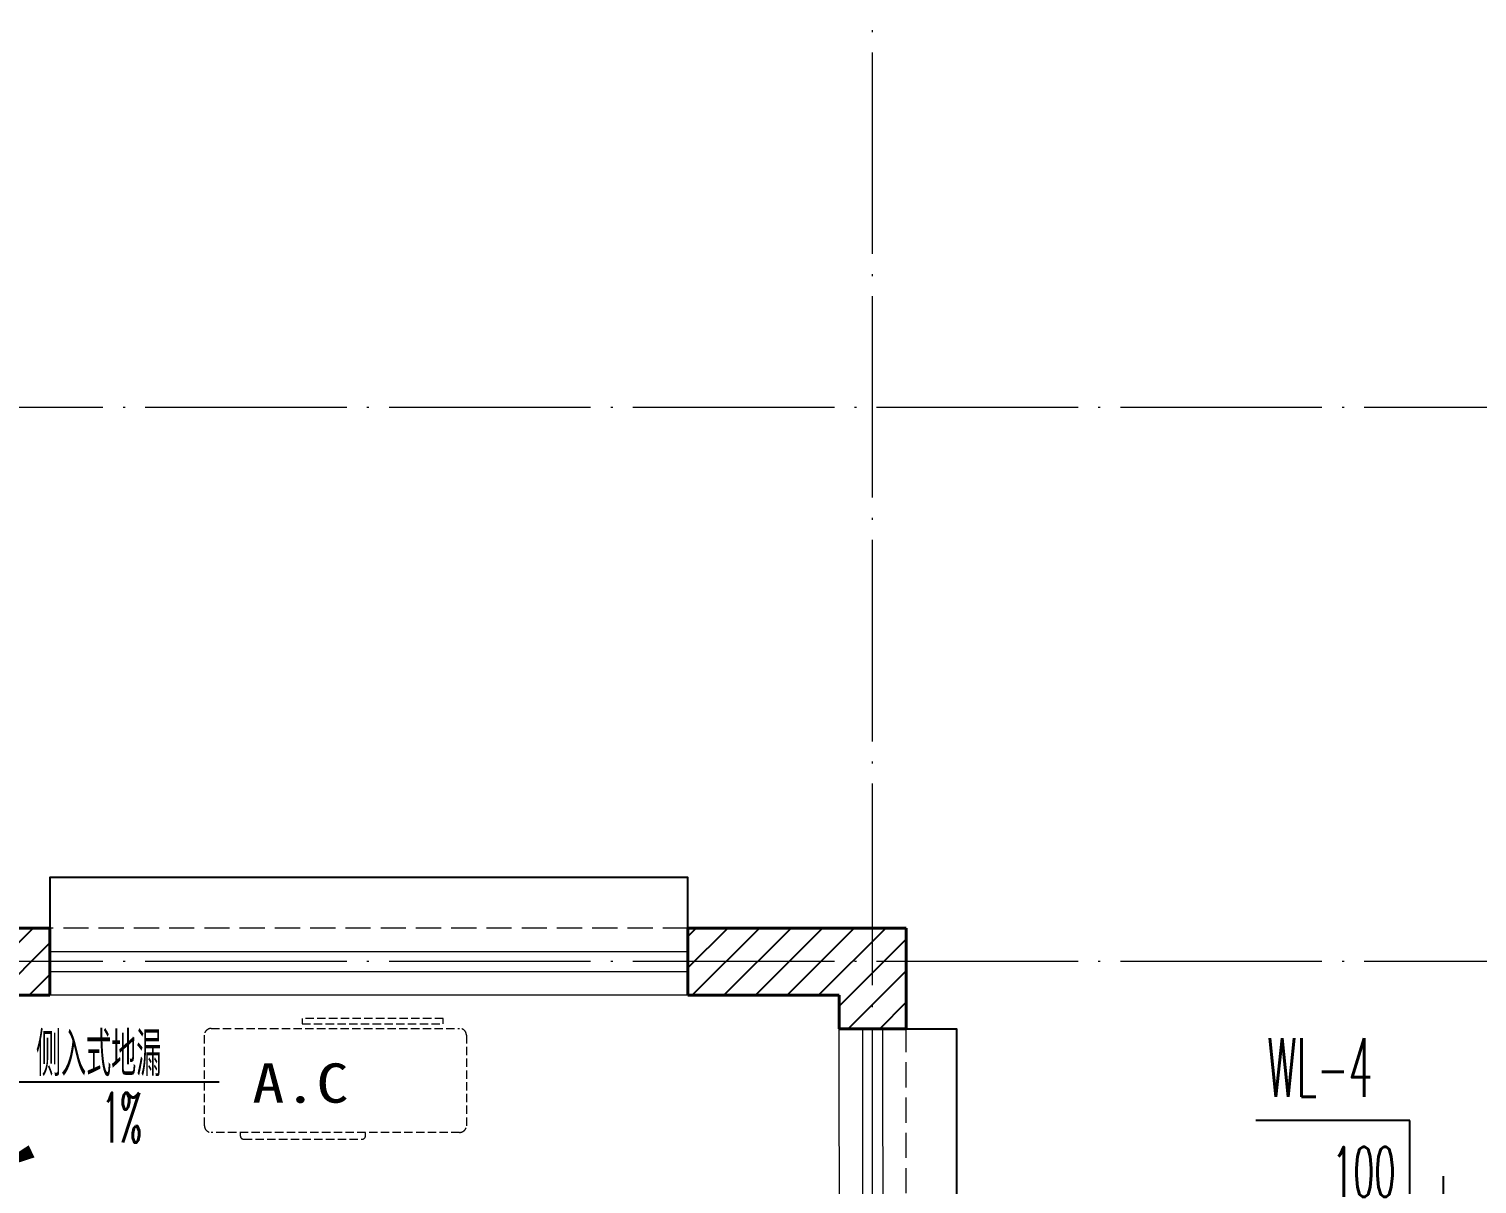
# Model space of a CAD drawing. Extents: x 27938 to 1042331, y -235042 to 1535213.
# Drawn here: x 702504 to 706817, y 144020 to 147460 of the extents above; entities that cross this region are included whole.
import ezdxf

# ---------------------------------------------------------------- set-up
doc = ezdxf.new("R2010")
doc.units = 0
doc.header["$LTSCALE"] = 1000
doc.header["$MEASUREMENT"] = 0
doc.linetypes.add('DASH', pattern=[0.35, 0.25, -0.1])
doc.linetypes.add('DOTE', pattern=[2.42, 2, -0.2, 0.02, -0.2])
for name, color, linetype in [('$RECOVER_210609100354-5', 7, 'Continuous'), ('3.5方案汇报，与郭总、侯月琴确定户型_t8$0$2020.03.04 -1安徽标准化洋房户型(UA）_t8_t8$0$看线', 154, 'Continuous'), ('DIM_污水', 3, 'Continuous'), ('TWT_DIM', 3, 'Continuous'), ('TWT_LEAD', 3, 'Continuous'), ('看线', 251, 'Continuous')]:
    doc.layers.add(name, color=color, linetype=linetype)
for name, color, linetype, lineweight in [('DOTE', 19, 'DOTE', 9), ('WALL', 9, 'Continuous', 40), ('平面-排水沟', 86, 'Continuous', 15), ('平面-栏杆', 135, 'Continuous', 15), ('平面-看线', 45, 'Continuous', 15), ('平面-空调预留孔', 173, 'Continuous', 15)]:
    doc.layers.add(name, color=color, linetype=linetype, lineweight=lineweight)
doc.styles.add('_TCH_DIM', font='SIMPLEX.shx', dxfattribs={"width": 0.6, "oblique": 10, "bigfont": 'hztxt.shx'})
doc.styles.add('_TCH_DIM_T3', font='SIMPLEX.shx', dxfattribs={"width": 0.494118, "bigfont": 'GBCBIG.shx'})
doc.styles.add('_TWT_SERIAL', font='simplex.shx', dxfattribs={"width": 0.6, "oblique": 10, "height": 3, "bigfont": 'aadri.shx'})
doc.styles.add('黑体', font='simhei.ttf')
doc.dimstyles.new('_TWT_ARCH&&50', dxfattribs={"dimtxt": 148.75, "dimasz": 50, "dimexe": 125, "dimexo": 150, "dimgap": 63.125, "dimtad": 1, "dimdec": 0, "dimzin": 0, "dimdsep": 46, "dimtxsty": '_TCH_DIM_T3', "dimblk": 'ARCHTICK', "dimcen": 0.09, "dimclrt": 7, "dimazin": 2, "dimtfac": 1, "dimtdec": 0, "dimtix": 1, "dimtmove": 2, "dimatfit": 3, "dimfxl": 1, "dimtolj": 1, "dimtzin": 0, "dimarcsym": 0})
pattern_1 = [(45, (0, 47.75), (-47.022601, 47.022601), [])]

# ---------------------------------------------------------------- blocks, each defined once
blk = doc.blocks.new('GFDGDGRDGRDG')
at = {"layer": 'DOTE', "linetype": 'DOTE', "ltscale": 0.3}
for p, q in [((598193.7, 368758.3), (598193.7, 376108.3)), ((626393.7, 374108.3), (573593.7, 374108.3)), ((626393.7, 372458.3), (573593.7, 372458.3))]:
    blk.add_line(p, q, dxfattribs=at)
blk = doc.blocks.new('gsergvr')
at = {"layer": '平面-空调预留孔', "color": 0, "linetype": 'DASH', "ltscale": 0.1}
for p, q in [((34075.4, 17176.2), (34075.4, 17166.2)), ((34448.2, 17166.2), (34448.2, 17176.2)), ((34085.4, 17156.2), (34438.2, 17156.2))]:
    blk.add_line(p, q, dxfattribs=at)
blk.add_lwpolyline([(34679.3, 17515.3), (34259.5, 17515.3), (34259.5, 17500.2), (34679.3, 17500.2)], close=True, dxfattribs=at)
blk.add_lwpolyline([(34728.6, 17176.2), (33988.6, 17176.2, -0.414214), (33968.6, 17196.2), (33968.6, 17466.2, -0.414214), (33988.6, 17486.2), (34728.6, 17486.2, -0.414214), (34748.6, 17466.2), (34748.6, 17196.2, -0.414214)], format="xyb", close=True, dxfattribs=at)
for centre, start, end in [((34085.4, 17166.2), 180, 270), ((34438.2, 17166.2), 270, 0)]:
    blk.add_arc(centre, 10, start, end, dxfattribs=at)
at = {"layer": '平面-空调预留孔', "color": 0, "linetype": 'DASH', "ltscale": 0.1, "style": '黑体', "width": 1.2}
blk.add_text('A.C', height=117.05, dxfattribs=at).set_placement((34110.9, 17264.8))
blk = doc.blocks.new('rtyryrtyeeretee')
at = {"layer": '平面-空调预留孔', "color": 8}
blk.add_blockref('gsergvr', (635673.5, 326705.8), dxfattribs=at)
blk = doc.blocks.new('_ArchTick')
at = {"color": 0, "linetype": 'ByBlock', "const_width": 0.4}
blk.add_lwpolyline([(-0.5, -0.5), (0.5, 0.5)], dxfattribs=at)
blk = doc.blocks.new('*D404')
at = {"layer": 'Defpoints', "color": 0}
for p in [(706716.6, 143918.4), (706616.6, 143482.3), (706716.6, 143482.3)]:
    blk.add_point(p, dxfattribs=at)
at = {"layer": 'TWT_DIM', "color": 0, "lineweight": -2}
for p, q in [((706616.6, 143632.3), (706616.6, 144043.4)), ((706716.6, 143632.3), (706716.6, 144043.4)), ((706616.6, 143918.4), (706566.6, 143918.4)), ((706616.6, 143918.4), (706716.6, 143918.4)), ((706716.6, 143918.4), (706766.6, 143918.4))]:
    blk.add_line(p, q, dxfattribs=at)
at = {"layer": 'TWT_DIM', "color": 0, "lineweight": -2, "xscale": 50, "yscale": 50, "zscale": 50}
blk.add_blockref('_ArchTick', (706616.6, 143918.4), dxfattribs=at)
at = {"layer": 'TWT_DIM', "color": 0, "lineweight": -2, "xscale": 50, "yscale": 50, "zscale": 50, "rotation": 180}
blk.add_blockref('_ArchTick', (706716.6, 143918.4), dxfattribs=at)
at = {"layer": 'TWT_DIM', "color": 7, "insert": (706479.4, 144055.9), "char_height": 148.75, "attachment_point": 5, "style": '_TCH_DIM_T3'}
blk.add_mtext('\\A1;100', dxfattribs=at)

msp = doc.modelspace()

# ---------------------------------------------------------------- hatches: boundary and pattern name
at = {"layer": '$RECOVER_210609100354-5'}
h = msp.add_hatch(dxfattribs=at)
h.set_pattern_fill('普通砖', color=256, scale=50, style=0)
h.set_pattern_definition(pattern_1)
h.paths.add_polyline_path([(701916.6, 144782.3), (702116.6, 144582.3), (702566.6, 144582.3), (702566.6, 144782.3)])
h = msp.add_hatch(dxfattribs=at)
h.set_pattern_fill('普通砖', color=256, scale=50, style=0)
h.set_pattern_definition(pattern_1)
h.paths.add_polyline_path([(704916.6, 144582.3), (705116.6, 144782.3), (704466.6, 144782.3), (704466.6, 144582.3)])
h = msp.add_hatch(dxfattribs=at)
h.set_pattern_fill('普通砖', color=256, scale=50, style=0)
h.set_pattern_definition(pattern_1)
h.paths.add_polyline_path([(705116.6, 144782.3), (704916.6, 144582.3), (704916.6, 144482.3), (705116.6, 144482.3)])

# ---------------------------------------------------------------- linework, layer by layer
at = {"layer": 'DIM_污水'}
for p, q in [((706616.6, 144209.3), (706157.6, 144209.3)), ((706616.6, 143482.3), (706616.6, 144209.3))]:
    msp.add_line(p, q, dxfattribs=at)
at = {"layer": 'TWT_LEAD'}
msp.add_line((702302.8, 144323.6), (703070.7, 144323.6), dxfattribs=at)
at = {"layer": 'WALL', "color": 8}
for p, q in [((701916.6, 144782.3), (702566.6, 144782.3)), ((702566.6, 144782.3), (702566.6, 144582.3)), ((705116.6, 144782.3), (704466.6, 144782.3)), ((704466.6, 144582.3), (704466.6, 144782.3)), ((705116.6, 144782.3), (705116.6, 144482.3)), ((702116.6, 144582.3), (702566.6, 144582.3)), ((704916.6, 144582.3), (704466.6, 144582.3)), ((704916.6, 144582.3), (704916.6, 144482.3)), ((705116.6, 144482.3), (704916.6, 144482.3))]:
    msp.add_line(p, q, dxfattribs=at)
at = {"layer": '平面-排水沟', "color": 8}
msp.add_lwpolyline([(702662.7, 144189.1, 0, 0, 0), (702376.6, 144052.3, 0, 40, 0), (702512, 144117, 0, 0, 0)], format="xyseb", dxfattribs=at)
at = {"layer": '平面-栏杆', "color": 8}
for points in [[(702566.6, 144712.3), (704466.6, 144712.6)], [(702566.6, 144652.3), (704466.6, 144652.6)], [(704986.3, 144482.3), (704986.6, 143782.3)], [(705046.3, 144482.3), (705046.6, 143782.3)]]:
    msp.add_lwpolyline(points, dxfattribs=at)
at = {"layer": '平面-看线', "color": 8, "linetype": 'DASH', "ltscale": 0.3}
msp.add_line((705116.6, 143782.3), (705116.3, 144482.3), dxfattribs=at)
msp.add_lwpolyline([(704466.6, 144782.3), (702566.6, 144782.3)], dxfattribs=at)
at = {"layer": '平面-看线', "color": 8}
for points in [[(704466.6, 144582.3), (702566.6, 144582.3)], [(704916.3, 144482.3), (704916.6, 143782.3)]]:
    msp.add_lwpolyline(points, dxfattribs=at)
at = {"layer": '看线', "color": 8, "ltscale": 0.5}
for points in [[(704466.6, 144782.3), (704466.6, 144932.3), (702566.6, 144932.3), (702566.6, 144782.3)], [(705116.3, 144482.3), (705266.3, 144482.3), (705266.3, 143932.3), (706816.6, 143932.3)]]:
    msp.add_lwpolyline(points, dxfattribs=at)

# ---------------------------------------------------------------- block references
at = {"color": 8}
msp.add_blockref('rtyryrtyeeretee', (33384.7, -199708.7), dxfattribs=at)
at = {"layer": '3.5方案汇报，与郭总、侯月琴确定户型_t8$0$2020.03.04 -1安徽标准化洋房户型(UA）_t8_t8$0$看线', "ltscale": 10}
msp.add_blockref('GFDGDGRDGRDG', (106822.9, -227776), dxfattribs=at)

# ---------------------------------------------------------------- texts
at = {"layer": 'DIM_污水', "color": 7, "style": '_TWT_SERIAL', "width": 0.48}
msp.add_text('WL-4', height=175, dxfattribs=at).set_placement((706192.6, 144279.3))
at = {"layer": 'TWT_LEAD', "color": 7, "style": '_TWT_SERIAL', "width": 0.6}
msp.add_text('侧入式地漏', height=130.91, dxfattribs=at).set_placement((702525.1, 144341.1))
at = {"layer": '平面-排水沟', "color": 8, "style": '_TCH_DIM', "width": 0.423529}
msp.add_text('1%', height=148.75, dxfattribs=at).set_placement((702721.5, 144142.9))

# ---------------------------------------------------------------- dimensions: what is measured, and where the dimension line sits
at = {"layer": 'TWT_DIM'}
dim = msp.add_linear_dim(base=(706716.6, 143918.4), p1=(706616.6, 143482.3), p2=(706716.6, 143482.3), angle=0, dimstyle='_TWT_ARCH&&50', dxfattribs=at)
dim.commit()
dim.dimension.update_dxf_attribs({"geometry": '*D404', "text_midpoint": (706479.4, 144055.9), "dimtype": 129})

doc.saveas('drawing.dxf')
